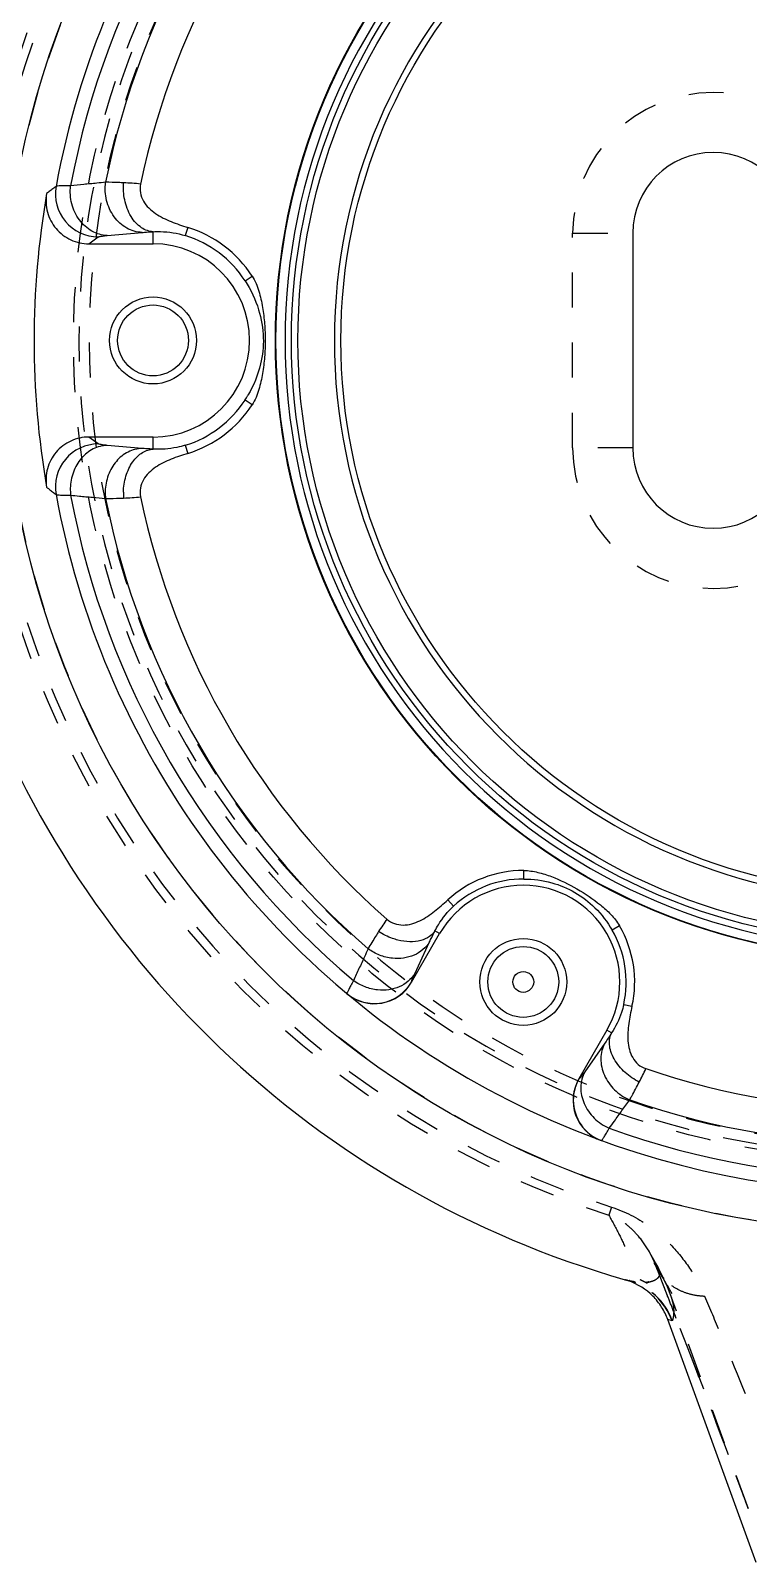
# Model space of a CAD drawing. Header units: millimetres. Extents: x 97 to 1722, y -6063 to 1553.
# Drawn here: x 551.4 to 584.8, y 20.4 to 91.7 of the extents above; entities that cross this region are included whole.
import ezdxf

# ---------------------------------------------------------------- set-up
doc = ezdxf.new("R2010")
doc.units = ezdxf.units.MM
doc.header["$LTSCALE"] = 16.335
doc.linetypes.add('HIDDEN', pattern=[0.2, 0.1, -0.1])
doc.layers.get('0').update_dxf_attribs({"linetype": 'CONTINUOUS'})
doc.layers.add('DEFAULT_2', color=8, linetype='HIDDEN')

msp = doc.modelspace()

# ---------------------------------------------------------------- linework, layer by layer
at = {"color": 7, "linetype": 'Continuous'}
for p, q in [((554.123, 81.807), (554.557, 82.125)), ((554.974, 82.194), (556.598, 82.336)), ((557.111, 81.807), (557.111, 82.37)), ((558.731, 82.569), (558.614, 82.189)), ((579.461, 82.307), (579.461, 72.307)), ((554.125, 81.807), (557.111, 81.807)), ((561.396, 80.087), (561.73, 80.303)), ((561.73, 74.31), (561.396, 74.527)), ((554.557, 72.488), (554.123, 72.807)), ((557.111, 72.807), (554.125, 72.807)), ((557.111, 72.244), (557.111, 72.807)), ((556.598, 72.277), (554.974, 72.42)), ((558.614, 72.425), (558.731, 72.045)), ((574.384, 52.223), (574.386, 52.62)), ((570.845, 51.248), (571.114, 50.956)), ((578.844, 50.046), (578.501, 49.846)), ((569.156, 47.414), (570.464, 49.679)), ((569.303, 47.814), (569.99, 49.289)), ((570.464, 49.679), (570.246, 49.805)), ((569.156, 47.414), (569.155, 47.42)), ((566.145, 46.88), (566.144, 46.888)), ((579.039, 46.381), (579.426, 46.294)), ((578.258, 45.179), (576.95, 42.914)), ((578.476, 45.053), (578.258, 45.179)), ((578.157, 44.574), (577.224, 43.242)), ((576.956, 42.916), (576.95, 42.914)), ((578.001, 40.043), (577.993, 40.04)), ((579.098, 33.561), (579.103, 33.56)), ((585.21, 20.396), (581.095, 31.702))]:
    msp.add_line(p, q, dxfattribs=at)
for centre, radius in [((591.611, 77.307), 41.5), ((591.611, 77.307), 28.8), ((591.611, 77.307), 28.775), ((591.611, 77.307), 28.05), ((591.611, 77.307), 27.75), ((591.611, 77.307), 25.75), ((557.111, 77.307), 2.025), ((557.111, 77.307), 1.65), ((574.361, 47.429), 2.025), ((574.361, 47.429), 1.65), ((574.361, 47.429), 0.485)]:
    msp.add_circle(centre, radius, dxfattribs=at)
for centre, radius, start, end in [((591.611, 77.307), 39.672, 70.42217, 169.57783), ((591.611, 77.307), 39.011, 130.15074, 169.35791), ((591.611, 77.307), 37.443, 130.83388, 168.65201), ((591.611, 77.307), 28.35, 90, 89.94916), ((591.611, 77.307), 35.826, 131.20805, 168.26861), ((591.611, 77.307), 26.05, 270, 269.94467), ((583.211, 82.307), 3.75, 0, 180), ((554.564, 84.13), 2.002, 169.81458, 269.72059), ((555.112, 70.347), 14.314, 84.30162, 87.49198), ((591.611, 77.307), 40.044, 170.16769, 189.83227), ((557.111, 77.307), 5.108, 32.97471, 72.88914), ((557.111, 77.307), 5.505, 32.97467, 72.88906), ((557.111, 77.307), 4.5, 270, 90), ((557.111, 77.307), 5.108, 287.11093, 327.0254), ((557.111, 77.307), 5.505, 287.11093, 327.02533), ((556.653, 77.605), 5.654, 327.01555, 329.70298), ((554.564, 70.484), 2.002, 90.27711, 190.18779), ((583.211, 72.307), 3.75, 180, 0), ((591.611, 77.307), 39.672, 190.42217, 289.57783), ((555.566, 70.369), 2.31, 178.66981, 186.61709), ((591.611, 77.307), 39.011, 190.64209, 229.84926), ((557.193, 70.226), 2.311, 178.66648, 187.13425), ((591.611, 77.307), 37.443, 191.34799, 229.16612), ((558.602, 70.171), 2.871, 178.48713, 184.09775), ((555.135, 83.949), 13.996, 272.47167, 275.73441), ((591.611, 77.307), 35.826, 191.73138, 228.79195), ((591.611, 77.307), 45.5, 198.62215, 254.04081), ((574.361, 47.429), 5.191, 89.72328, 132.63122), ((574.361, 47.429), 4.794, 89.72325, 132.63129), ((574.361, 47.429), 4.5, 330, 150), ((579.566, 42.187), 14.152, 144.75133, 147.56073), ((574.361, 47.429), 5.191, 347.36877, 30.27675), ((574.361, 47.429), 4.794, 347.36878, 30.27675), ((567.424, 48.431), 2.005, 230.32666, 329.71529), ((567.427, 48.409), 1.995, 230.03678, 330.0717), ((578.677, 41.914), 1.995, 149.9283, 249.96321), ((578.691, 41.924), 1.999, 150.22734, 180.179), ((567.794, 49.032), 13.511, 332.37531, 335.31798), ((591.611, 77.307), 35.826, 251.20805, 288.26861), ((578.698, 41.923), 2.006, 180.15478, 249.66248), ((591.611, 77.307), 37.443, 250.83388, 288.65201), ((591.611, 77.307), 39.011, 250.15074, 289.35791), ((578.306, 30.783), 2.889, 70.1698, 74.0255)]:
    msp.add_arc(centre, radius, start, end, dxfattribs=at)
for points, knots in [([(552.594, 84.484), (552.556, 84.455), (552.494, 84.403), (552.402, 84.333), (552.289, 84.254), (552.21, 84.187), (552.155, 84.144)], [0, 0, 0, 0, 0.254285, 0.439701, 0.621125, 1, 1, 1, 1]), ([(553.271, 84.511), (553.183, 84.512), (553.027, 84.513), (552.826, 84.509), (552.697, 84.503), (552.627, 84.493), (552.603, 84.487), (552.594, 84.484)], [0, 0, 0, 0, 0.388217, 0.686532, 0.890912, 0.957276, 1, 1, 1, 1]), ([(554.973, 82.194), (554.851, 82.198), (554.603, 82.237), (554.13, 82.435), (553.626, 82.898), (553.277, 83.659), (553.238, 84.231), (553.271, 84.511)], [0, 0, 0, 0, 0.114828, 0.232233, 0.476728, 0.735597, 1, 1, 1, 1]), ([(554.9, 84.675), (554.764, 84.661), (554.526, 84.633), (554.187, 84.6), (553.779, 84.569), (553.474, 84.532), (553.271, 84.511)], [0, 0, 0, 0, 0.250464, 0.437723, 0.624621, 1, 1, 1, 1]), ([(556.598, 82.337), (556.475, 82.34), (556.226, 82.38), (555.751, 82.58), (555.245, 83.049), (554.899, 83.817), (554.864, 84.393), (554.9, 84.675)], [0, 0, 0, 0, 0.114738, 0.232092, 0.476621, 0.73562, 1, 1, 1, 1]), ([(555.738, 84.648), (555.66, 84.652), (555.38, 84.663), (555.101, 84.671), (554.9, 84.675)], [0, 0, 0, 0, 0.281665, 1, 1, 1, 1]), ([(557.111, 82.37), (557.021, 82.375), (556.831, 82.413), (556.555, 82.553), (556.296, 82.782), (556.07, 83.087), (555.897, 83.454), (555.746, 83.974), (555.719, 84.384), (555.738, 84.648)], [0, 0, 0, 0, 0.092538, 0.196371, 0.314092, 0.444522, 0.584557, 0.728245, 1, 1, 1, 1]), ([(556.533, 84.591), (556.506, 84.458), (556.501, 84.178), (556.648, 83.789), (556.904, 83.464), (557.332, 83.121), (557.953, 82.823), (558.47, 82.649), (558.731, 82.569)], [0, 0, 0, 0, 0.124652, 0.249432, 0.374419, 0.499546, 0.749604, 1, 1, 1, 1]), ([(552.155, 84.145), (552.106, 83.861), (552.132, 83.264), (552.546, 82.475), (553.253, 81.933), (553.837, 81.807), (554.125, 81.807)], [0, 0, 0, 0, 0.250025, 0.499997, 0.749971, 1, 1, 1, 1]), ([(554.557, 82.125), (554.571, 82.135), (554.616, 82.147), (554.7, 82.164), (554.825, 82.18), (554.92, 82.189), (554.974, 82.194)], [0, 0, 0, 0, 0.115653, 0.321823, 0.617871, 1, 1, 1, 1]), ([(556.598, 82.336), (556.635, 82.34), (556.806, 82.353), (556.977, 82.363), (557.111, 82.37)], [0, 0, 0, 0, 0.218, 1, 1, 1, 1]), ([(557.111, 82.37), (557.226, 82.378), (557.732, 82.388), (558.24, 82.304), (558.614, 82.189)], [0, 0, 0, 0, 0.227211, 1, 1, 1, 1]), ([(561.396, 80.087), (561.667, 79.67), (562.078, 78.809), (562.308, 77.463), (562.159, 76.082), (561.8, 75.205), (561.535, 74.752)], [0, 0, 0, 0, 0.265622, 0.502394, 0.720219, 1, 1, 1, 1]), ([(561.73, 80.303), (561.869, 80.088), (562.062, 79.602), (562.222, 78.847), (562.316, 78.079), (562.349, 77.307), (562.316, 76.534), (562.222, 75.767), (562.062, 75.012), (561.869, 74.526), (561.73, 74.31)], [0, 0, 0, 0, 0.124774, 0.249826, 0.374914, 0.5, 0.625086, 0.750174, 0.875226, 1, 1, 1, 1]), ([(554.125, 72.807), (553.837, 72.807), (553.253, 72.68), (552.546, 72.138), (552.132, 71.35), (552.106, 70.752), (552.155, 70.469)], [0, 0, 0, 0, 0.250029, 0.500003, 0.749975, 1, 1, 1, 1]), ([(554.973, 72.42), (554.75, 72.413), (554.292, 72.291), (553.732, 71.834), (553.357, 71.183), (553.262, 70.678), (553.256, 70.422)], [0, 0, 0, 0, 0.231913, 0.476017, 0.734014, 1, 1, 1, 1]), ([(554.974, 72.42), (554.92, 72.424), (554.825, 72.434), (554.7, 72.449), (554.616, 72.466), (554.571, 72.479), (554.557, 72.488)], [0, 0, 0, 0, 0.38214, 0.678169, 0.88436, 1, 1, 1, 1]), ([(556.598, 72.277), (556.376, 72.27), (555.918, 72.148), (555.358, 71.692), (554.983, 71.04), (554.888, 70.535), (554.882, 70.28)], [0, 0, 0, 0, 0.231803, 0.475869, 0.733914, 1, 1, 1, 1]), ([(555.732, 70.246), (555.738, 70.495), (555.796, 70.871), (555.973, 71.335), (556.151, 71.648), (556.369, 71.904), (556.609, 72.093), (556.859, 72.207), (557.03, 72.239), (557.111, 72.244)], [0, 0, 0, 0, 0.282204, 0.425518, 0.562941, 0.690024, 0.805008, 0.907564, 1, 1, 1, 1]), ([(557.111, 72.244), (557.063, 72.246), (556.892, 72.255), (556.721, 72.267), (556.598, 72.277)], [0, 0, 0, 0, 0.280876, 1, 1, 1, 1]), ([(558.614, 72.425), (558.485, 72.385), (557.995, 72.259), (557.481, 72.218), (557.111, 72.244)], [0, 0, 0, 0, 0.266499, 1, 1, 1, 1]), ([(558.731, 72.045), (558.47, 71.965), (557.953, 71.79), (557.332, 71.493), (556.904, 71.15), (556.648, 70.825), (556.501, 70.436), (556.506, 70.156), (556.533, 70.023)], [0, 0, 0, 0, 0.2504, 0.500463, 0.625588, 0.750571, 0.87535, 1, 1, 1, 1]), ([(552.155, 70.47), (552.192, 70.441), (552.254, 70.389), (552.346, 70.319), (552.459, 70.24), (552.538, 70.173), (552.594, 70.13)], [0, 0, 0, 0, 0.254113, 0.439621, 0.620993, 1, 1, 1, 1]), ([(552.594, 70.13), (552.603, 70.127), (552.627, 70.121), (552.697, 70.111), (552.826, 70.105), (553.027, 70.101), (553.183, 70.101), (553.271, 70.103)], [0, 0, 0, 0, 0.042702, 0.109073, 0.313467, 0.611773, 1, 1, 1, 1]), ([(553.271, 70.103), (553.407, 70.089), (553.644, 70.061), (553.983, 70.029), (554.391, 69.997), (554.696, 69.96), (554.9, 69.939)], [0, 0, 0, 0, 0.25039, 0.437715, 0.6246, 1, 1, 1, 1]), ([(554.9, 69.939), (554.96, 69.94), (555.24, 69.946), (555.52, 69.956), (555.738, 69.966)], [0, 0, 0, 0, 0.217159, 1, 1, 1, 1]), ([(574.384, 52.223), (574.822, 52.221), (575.654, 52.112), (576.792, 51.64), (577.77, 50.89), (578.28, 50.224), (578.501, 49.846)], [0, 0, 0, 0, 0.264154, 0.500012, 0.735876, 1, 1, 1, 1]), ([(574.386, 52.62), (574.606, 52.619), (575.046, 52.549), (575.885, 52.276), (576.879, 51.79), (577.797, 51.172), (578.453, 50.582), (578.733, 50.236), (578.844, 50.046)], [0, 0, 0, 0, 0.124922, 0.24999, 0.5, 0.75001, 0.875079, 1, 1, 1, 1]), ([(568.009, 50.354), (568.111, 50.265), (568.351, 50.124), (568.759, 50.059), (569.166, 50.12), (569.674, 50.319), (570.238, 50.707), (570.646, 51.064), (570.845, 51.248)], [0, 0, 0, 0, 0.124657, 0.249439, 0.374425, 0.499549, 0.749607, 1, 1, 1, 1]), ([(570.246, 49.805), (570.295, 49.904), (570.528, 50.326), (570.841, 50.704), (571.114, 50.956)], [0, 0, 0, 0, 0.229747, 1, 1, 1, 1]), ([(567.622, 49.778), (567.575, 49.703), (567.407, 49.437), (567.243, 49.17), (567.128, 48.977)], [0, 0, 0, 0, 0.283915, 1, 1, 1, 1]), ([(568.516, 49.379), (568.434, 49.4), (568.121, 49.496), (567.824, 49.644), (567.622, 49.778)], [0, 0, 0, 0, 0.260062, 1, 1, 1, 1]), ([(569.99, 49.289), (569.908, 49.156), (569.695, 48.911), (569.274, 48.653), (568.782, 48.516), (568.435, 48.512), (568.261, 48.53)], [0, 0, 0, 0, 0.236754, 0.481008, 0.735551, 1, 1, 1, 1]), ([(570.246, 49.805), (570.178, 49.702), (569.982, 49.507), (569.569, 49.33), (569.059, 49.28), (568.699, 49.333), (568.516, 49.379)], [0, 0, 0, 0, 0.195318, 0.427724, 0.700511, 1, 1, 1, 1]), ([(569.99, 49.289), (570.008, 49.326), (570.09, 49.5), (570.177, 49.671), (570.246, 49.805)], [0, 0, 0, 0, 0.215515, 1, 1, 1, 1]), ([(567.128, 48.977), (567.072, 48.853), (566.978, 48.634), (566.836, 48.324), (566.66, 47.956), (566.541, 47.675), (566.456, 47.488)], [0, 0, 0, 0, 0.250437, 0.43771, 0.624643, 1, 1, 1, 1]), ([(568.261, 48.53), (568.058, 48.552), (567.655, 48.652), (567.292, 48.854), (567.128, 48.977)], [0, 0, 0, 0, 0.498557, 1, 1, 1, 1]), ([(569.303, 47.814), (569.221, 47.681), (569.008, 47.436), (568.587, 47.177), (568.095, 47.04), (567.747, 47.036), (567.573, 47.054)], [0, 0, 0, 0, 0.236832, 0.481117, 0.735632, 1, 1, 1, 1]), ([(569.155, 47.42), (569.154, 47.436), (569.165, 47.482), (569.193, 47.563), (569.241, 47.679), (569.281, 47.766), (569.303, 47.814)], [0, 0, 0, 0, 0.115414, 0.321389, 0.617472, 1, 1, 1, 1]), ([(566.456, 47.489), (566.412, 47.413), (566.334, 47.279), (566.237, 47.102), (566.179, 46.987), (566.153, 46.921), (566.145, 46.898), (566.144, 46.888)], [0, 0, 0, 0, 0.388333, 0.686674, 0.891011, 0.957333, 1, 1, 1, 1]), ([(567.573, 47.054), (567.374, 47.075), (566.977, 47.173), (566.619, 47.369), (566.456, 47.488)], [0, 0, 0, 0, 0.498488, 1, 1, 1, 1]), ([(579.039, 46.381), (579.011, 46.256), (578.884, 45.791), (578.674, 45.347), (578.476, 45.053)], [0, 0, 0, 0, 0.265116, 1, 1, 1, 1]), ([(579.426, 46.294), (579.367, 46.029), (579.261, 45.497), (579.208, 44.815), (579.289, 44.276), (579.44, 43.893), (579.7, 43.571), (579.942, 43.434), (580.07, 43.39)], [0, 0, 0, 0, 0.250397, 0.500461, 0.625582, 0.750565, 0.875345, 1, 1, 1, 1]), ([(578.476, 45.053), (578.447, 45.007), (578.343, 44.846), (578.236, 44.686), (578.157, 44.574)], [0, 0, 0, 0, 0.283114, 1, 1, 1, 1]), ([(579.764, 42.768), (579.529, 42.885), (579.191, 43.112), (578.819, 43.499), (578.589, 43.826), (578.436, 44.167), (578.365, 44.497), (578.378, 44.797), (578.437, 44.975), (578.476, 45.053)], [0, 0, 0, 0, 0.274571, 0.419136, 0.55952, 0.689667, 0.806502, 0.908996, 1, 1, 1, 1]), ([(578.157, 44.574), (578.099, 44.466), (578.009, 44.231), (577.944, 43.722), (578.095, 43.052), (578.581, 42.369), (579.058, 42.05), (579.318, 41.939)], [0, 0, 0, 0, 0.114802, 0.232193, 0.476697, 0.735602, 1, 1, 1, 1]), ([(577.224, 43.242), (577.193, 43.197), (577.137, 43.12), (577.061, 43.02), (577.004, 42.956), (576.971, 42.923), (576.956, 42.916)], [0, 0, 0, 0, 0.382522, 0.678575, 0.884582, 1, 1, 1, 1]), ([(577.223, 43.241), (577.166, 43.133), (577.076, 42.9), (577.01, 42.394), (577.157, 41.728), (577.636, 41.047), (578.108, 40.726), (578.365, 40.613)], [0, 0, 0, 0, 0.11489, 0.232331, 0.476809, 0.735588, 1, 1, 1, 1]), ([(579.318, 41.939), (579.351, 41.998), (579.503, 42.272), (579.65, 42.549), (579.764, 42.768)], [0, 0, 0, 0, 0.214656, 1, 1, 1, 1]), ([(578.365, 40.613), (578.444, 40.724), (578.587, 40.915), (578.784, 41.192), (579.015, 41.528), (579.199, 41.773), (579.318, 41.939)], [0, 0, 0, 0, 0.250367, 0.437703, 0.624623, 1, 1, 1, 1]), ([(578.001, 40.043), (578.009, 40.048), (578.026, 40.067), (578.069, 40.122), (578.14, 40.23), (578.244, 40.402), (578.322, 40.537), (578.365, 40.613)], [0, 0, 0, 0, 0.042646, 0.108975, 0.313325, 0.611658, 1, 1, 1, 1]), ([(581.095, 31.702), (581.021, 31.905), (580.825, 32.299), (580.279, 32.988), (579.697, 33.353), (579.286, 33.501)], [0, 0, 0, 0, 0.246587, 0.499659, 1, 1, 1, 1])]:
    msp.add_open_spline(points, degree=3, knots=knots, dxfattribs=at)
at = {"layer": 'DEFAULT_2', "color": 8, "linetype": 'HIDDEN'}
for p, q in [((576.661, 72.307), (576.661, 82.307)), ((576.661, 82.307), (579.461, 82.307)), ((579.461, 72.307), (576.661, 72.307)), ((578.469, 36.945), (578.346, 36.568)), ((580.177, 34.951), (580.176, 34.953)), ((580.18, 34.946), (580.395, 34.538)), ((580.395, 34.538), (580.443, 34.433)), ((580.42, 34.486), (580.443, 34.433)), ((580.471, 34.371), (580.478, 34.355)), ((580.478, 34.355), (580.481, 34.348)), ((580.481, 34.348), (580.489, 34.328)), ((580.489, 34.328), (580.498, 34.307)), ((580.542, 34.194), (580.498, 34.307)), ((579.289, 33.507), (579.103, 33.56)), ((580.596, 34.216), (580.599, 34.211)), ((581.088, 32.796), (581.066, 32.852)), ((584.849, 22.882), (581.199, 32.909)), ((581.203, 32.899), (581.209, 32.882)), ((581.209, 32.882), (581.22, 32.852)), ((581.294, 31.645), (581.095, 31.702)), ((581.306, 31.656), (581.306, 31.655)), ((581.312, 31.675), (581.307, 31.658)), ((581.492, 31.758), (581.459, 31.843)), ((584.849, 22.882), (583.934, 25.362))]:
    msp.add_line(p, q, dxfattribs=at)
for points in [[(580.599, 34.212), (580.444, 34.49), (580.176, 34.953)], [(580.47, 34.376), (580.466, 34.385), (580.471, 34.371)], [(580.521, 34.269), (580.503, 34.304), (580.477, 34.36), (580.47, 34.376)], [(580.478, 34.355), (582.172, 29.998), (583.934, 25.362)], [(581.22, 32.852), (581.074, 33.231), (580.706, 34.011), (580.596, 34.216)], [(581.22, 32.852), (581.228, 32.826), (581.235, 32.807), (581.242, 32.787), (581.248, 32.766), (581.255, 32.746), (581.26, 32.729), (581.265, 32.712), (581.27, 32.695), (581.275, 32.677), (581.28, 32.659), (581.285, 32.641), (581.29, 32.623), (581.295, 32.605), (581.3, 32.585), (581.305, 32.566), (581.31, 32.547), (581.314, 32.528), (581.318, 32.509), (581.322, 32.49), (581.326, 32.472), (581.33, 32.454), (581.334, 32.435), (581.337, 32.416), (581.341, 32.397), (581.344, 32.379), (581.346, 32.361), (581.349, 32.344), (581.351, 32.327), (581.354, 32.311), (581.356, 32.295), (581.357, 32.28), (581.359, 32.266), (581.361, 32.251), (581.362, 32.238), (581.363, 32.224), (581.364, 32.212), (581.365, 32.199), (581.366, 32.186), (581.367, 32.174), (581.367, 32.162), (581.368, 32.15), (581.368, 32.139), (581.369, 32.128), (581.369, 32.117), (581.369, 32.106), (581.37, 32.095), (581.37, 32.084), (581.37, 32.073), (581.37, 32.062), (581.369, 32.052), (581.369, 32.042), (581.369, 32.033), (581.369, 32.023), (581.368, 32.011), (581.368, 32), (581.367, 31.989), (581.367, 31.978), (581.366, 31.968), (581.365, 31.958), (581.364, 31.949), (581.364, 31.94), (581.362, 31.928), (581.361, 31.917), (581.36, 31.906), (581.359, 31.896), (581.358, 31.887), (581.356, 31.878), (581.355, 31.869), (581.354, 31.861), (581.353, 31.851), (581.351, 31.842), (581.35, 31.833), (581.348, 31.825), (581.347, 31.817), (581.345, 31.81), (581.344, 31.803), (581.343, 31.796), (581.338, 31.776), (581.334, 31.758), (581.33, 31.741), (581.326, 31.726), (581.323, 31.714), (581.32, 31.703), (581.318, 31.695), (581.316, 31.688), (581.312, 31.675)]]:
    msp.add_lwpolyline(points, dxfattribs=at)
for radius in [41.491, 38.202]:
    msp.add_circle((591.611, 77.307), radius, dxfattribs=at)
for centre, radius, start, end in [((591.611, 77.307), 42.844, 108.03566, 164.79012), ((591.611, 77.307), 42.448, 108.03566, 166.08225), ((591.611, 77.307), 37.951, 90.2486, 269.75145), ((591.611, 77.307), 37.476, 90.24862, 269.75138), ((583.211, 82.307), 6.55, 0, 180), ((583.211, 72.307), 6.55, 180, 0), ((591.611, 77.307), 42.844, 198.03566, 251.96434), ((591.611, 77.307), 42.448, 198.03566, 251.96434), ((575.809, 32.378), 5.07, 24.57655, 30.51217), ((577.7, 33.293), 2.976, 19.9172, 23.19322), ((583.181, 35.637), 2.991, 203.73739, 205.992), ((582.894, 35.463), 2.657, 204.04511, 204.55333), ((582.773, 35.408), 2.525, 204.54182, 205.36883), ((584.308, 36.186), 4.245, 205.99048, 206.25271), ((558.833, 21.649), 25.092, 29.94332, 30.2956), ((584.809, 36.434), 4.804, 206.25722, 206.7871), ((591.611, 77.307), 45.494, 254.04081, 254.29771), ((563.014, 24.057), 20.267, 29.49191, 29.94358), ((566.338, 25.942), 16.445, 29.0288, 29.47674), ((578.473, 30.619), 3.001, 19.98784, 74.22278), ((578.482, 30.615), 3.008, 20.18036, 74.25345)]:
    msp.add_arc(centre, radius, start, end, dxfattribs=at)
for points, knots in [([(580.176, 34.953), (580.025, 35.209), (579.72, 35.633), (579.115, 36.203), (578.641, 36.471), (578.346, 36.568)], [0, 0, 0, 0, 0.358103, 0.625507, 1, 1, 1, 1]), ([(578.346, 36.568), (578.499, 36.291), (578.793, 35.757), (579.111, 35.084), (579.285, 34.561), (579.36, 34.194), (579.371, 33.897), (579.343, 33.671), (579.315, 33.563), (579.298, 33.51)], [0, 0, 0, 0, 0.289448, 0.557063, 0.679065, 0.792489, 0.898378, 0.949448, 1, 1, 1, 1]), ([(578.469, 36.945), (579.087, 36.744), (580.164, 36.189), (581.398, 35.08), (582.248, 33.946), (582.65, 33.169), (582.81, 32.79)], [0, 0, 0, 0, 0.315712, 0.577321, 0.800259, 1, 1, 1, 1]), ([(581.291, 32.924), (581.118, 33.22), (580.794, 33.774), (580.57, 34.156), (580.189, 34.819), (580.354, 34.552), (580.489, 34.322), (580.628, 34.084), (580.717, 33.922)], [0, 0, 0, 0, 0.349507, 0.566042, 0.695658, 0.734881, 0.811614, 1, 1, 1, 1]), ([(580.426, 34.476), (580.426, 34.476), (580.424, 34.48), (580.422, 34.483), (580.42, 34.486)], [0, 0, 0, 0, 0.147763, 1, 1, 1, 1]), ([(580.436, 34.465), (580.434, 34.467), (580.432, 34.47), (580.43, 34.476), (580.427, 34.475), (580.426, 34.476)], [0, 0, 0, 0, 0.514822, 0.824502, 1, 1, 1, 1]), ([(580.436, 34.465), (580.435, 34.465), (580.433, 34.467), (580.435, 34.457), (580.439, 34.447), (580.445, 34.432), (580.449, 34.423)], [0, 0, 0, 0, 0.042329, 0.105286, 0.379395, 1, 1, 1, 1]), ([(580.436, 34.465), (580.451, 34.444), (580.508, 34.363), (580.561, 34.28), (580.596, 34.216)], [0, 0, 0, 0, 0.26352, 1, 1, 1, 1]), ([(580.449, 34.423), (580.45, 34.42), (580.456, 34.405), (580.462, 34.391), (580.467, 34.38)], [0, 0, 0, 0, 0.216894, 1, 1, 1, 1]), ([(580.903, 33.62), (580.844, 33.7), (580.751, 33.838), (580.641, 34.027), (580.574, 34.151), (580.518, 34.265), (580.507, 34.289), (580.476, 34.361), (580.478, 34.355)], [0, 0, 0, 0, 0.348158, 0.590766, 0.759165, 0.871013, 0.978999, 1, 1, 1, 1]), ([(580.521, 34.269), (580.577, 34.157), (580.698, 33.937), (580.831, 33.724), (580.902, 33.621)], [0, 0, 0, 0, 0.500819, 1, 1, 1, 1]), ([(580.599, 34.211), (580.626, 34.162), (580.671, 34.067), (580.711, 33.921), (580.709, 33.779), (580.648, 33.646), (580.544, 33.56), (580.45, 33.512), (580.381, 33.487), (580.331, 33.47), (580.287, 33.466), (580.264, 33.449), (580.245, 33.449), (580.23, 33.451), (580.218, 33.453), (580.2, 33.457), (580.205, 33.445), (580.208, 33.432), (580.189, 33.436), (580.179, 33.438), (580.169, 33.44), (580.162, 33.44), (580.16, 33.435), (580.162, 33.427), (580.137, 33.435), (580.125, 33.44), (580.111, 33.443), (580.104, 33.443), (580.103, 33.438), (580.106, 33.432), (580.097, 33.429), (580.103, 33.423), (580.107, 33.419), (580.114, 33.413), (580.121, 33.407), (580.125, 33.402), (580.13, 33.398), (580.128, 33.395), (580.125, 33.396), (580.12, 33.398), (580.11, 33.403), (580.096, 33.41), (580.078, 33.419), (580.05, 33.433), (580.011, 33.454), (579.962, 33.479), (579.912, 33.504), (579.869, 33.524), (579.835, 33.539), (579.81, 33.55), (579.785, 33.56), (579.771, 33.566), (579.749, 33.574), (579.766, 33.562), (579.779, 33.556), (579.803, 33.543), (579.828, 33.531), (579.854, 33.517), (579.881, 33.504), (579.934, 33.475), (579.996, 33.44), (580.065, 33.398), (580.108, 33.371), (580.141, 33.349), (580.165, 33.333), (580.189, 33.316), (580.202, 33.307), (580.223, 33.291), (580.205, 33.298), (580.193, 33.307), (580.171, 33.319), (580.15, 33.332), (580.118, 33.35), (580.079, 33.372), (580.034, 33.397), (579.998, 33.415), (579.974, 33.427), (579.96, 33.426), (579.952, 33.429), (579.946, 33.427), (579.943, 33.422), (579.935, 33.423), (579.927, 33.424), (579.918, 33.425), (579.91, 33.425), (579.902, 33.424), (579.898, 33.417), (579.887, 33.418), (579.874, 33.421), (579.856, 33.427), (579.845, 33.43), (579.828, 33.434), (579.831, 33.428), (579.833, 33.426), (579.837, 33.422), (579.831, 33.421), (579.826, 33.423), (579.817, 33.425), (579.811, 33.427), (579.804, 33.428), (579.805, 33.424), (579.808, 33.422), (579.813, 33.418), (579.827, 33.408), (579.808, 33.414), (579.796, 33.419), (579.778, 33.426), (579.764, 33.432), (579.754, 33.436), (579.745, 33.438), (579.74, 33.441), (579.736, 33.441), (579.739, 33.438), (579.741, 33.436), (579.744, 33.434), (579.749, 33.429), (579.733, 33.434), (579.726, 33.437), (579.688, 33.45), (579.714, 33.435), (579.719, 33.434), (579.73, 33.426), (579.723, 33.427), (579.719, 33.429), (579.71, 33.432), (579.703, 33.434), (579.699, 33.436), (579.693, 33.436), (579.698, 33.433), (579.701, 33.431), (579.705, 33.429), (579.711, 33.423), (579.701, 33.426), (579.691, 33.43), (579.669, 33.439), (579.654, 33.444), (579.624, 33.455), (579.639, 33.446), (579.645, 33.442), (579.651, 33.441), (579.652, 33.438), (579.649, 33.439), (579.646, 33.439), (579.64, 33.441), (579.635, 33.442), (579.627, 33.442), (579.621, 33.443), (579.615, 33.446), (579.611, 33.443), (579.605, 33.446), (579.598, 33.448), (579.594, 33.449), (579.59, 33.449), (579.592, 33.448), (579.594, 33.447), (579.596, 33.446), (579.598, 33.444), (579.594, 33.445), (579.591, 33.446), (579.587, 33.447), (579.582, 33.449), (579.58, 33.449), (579.576, 33.45), (579.58, 33.447), (579.583, 33.447), (579.591, 33.441), (579.573, 33.448), (579.564, 33.451), (579.548, 33.457), (579.542, 33.459), (579.533, 33.462), (579.538, 33.459), (579.54, 33.458), (579.547, 33.455), (579.532, 33.459), (579.524, 33.462), (579.512, 33.466), (579.49, 33.472), (579.534, 33.456), (579.547, 33.451), (579.598, 33.431), (579.554, 33.447), (579.529, 33.456), (579.512, 33.461), (579.482, 33.472), (579.494, 33.466), (579.506, 33.462), (579.493, 33.465), (579.484, 33.465), (579.471, 33.47), (579.463, 33.47), (579.449, 33.474), (579.46, 33.468), (579.441, 33.475), (579.434, 33.476), (579.422, 33.481), (579.417, 33.482), (579.408, 33.485), (579.413, 33.483), (579.416, 33.481), (579.419, 33.48), (579.424, 33.478), (579.417, 33.48), (579.413, 33.481), (579.404, 33.484), (579.392, 33.486), (579.375, 33.49), (579.343, 33.498), (579.316, 33.505), (579.297, 33.511)], [0, 0, 0, 0, 0.04465, 0.084231, 0.119934, 0.155552, 0.197935, 0.224605, 0.239928, 0.256973, 0.266453, 0.274888, 0.277881, 0.281727, 0.286194, 0.289521, 0.292071, 0.294439, 0.297695, 0.30245, 0.304644, 0.306002, 0.306952, 0.308025, 0.311707, 0.319619, 0.322116, 0.323472, 0.324493, 0.325753, 0.327727, 0.328886, 0.330958, 0.333475, 0.335946, 0.337974, 0.339216, 0.339696, 0.340296, 0.341273, 0.344415, 0.34883, 0.354189, 0.360286, 0.374088, 0.389015, 0.404172, 0.419249, 0.426662, 0.433974, 0.441038, 0.447178, 0.450099, 0.452257, 0.457945, 0.465136, 0.472806, 0.480631, 0.488527, 0.496507, 0.528962, 0.545231, 0.561367, 0.569373, 0.57727, 0.584802, 0.591211, 0.594634, 0.596589, 0.602046, 0.608663, 0.6156, 0.622757, 0.637305, 0.651575, 0.663759, 0.66979, 0.672245, 0.674948, 0.676248, 0.677275, 0.679129, 0.681656, 0.684159, 0.686315, 0.687948, 0.690133, 0.692236, 0.696111, 0.701237, 0.706185, 0.708578, 0.709324, 0.710666, 0.711568, 0.712363, 0.714141, 0.716697, 0.719198, 0.720107, 0.720728, 0.721722, 0.723178, 0.7266, 0.728751, 0.733697, 0.739841, 0.743019, 0.74607, 0.748628, 0.750234, 0.750668, 0.751208, 0.752168, 0.753389, 0.754457, 0.756241, 0.761329, 0.767904, 0.771286, 0.776409, 0.777307, 0.7781, 0.780124, 0.782507, 0.784654, 0.786226, 0.786856, 0.787557, 0.788995, 0.790477, 0.791751, 0.793007, 0.795453, 0.802345, 0.809699, 0.813918, 0.816517, 0.818988, 0.820493, 0.82066, 0.820935, 0.822079, 0.823702, 0.825227, 0.826625, 0.829679, 0.830907, 0.831207, 0.833226, 0.835379, 0.837029, 0.837309, 0.837581, 0.838323, 0.839148, 0.839425, 0.839986, 0.841038, 0.842283, 0.843502, 0.844492, 0.845015, 0.845308, 0.847644, 0.848486, 0.851366, 0.855374, 0.859497, 0.862967, 0.86365, 0.864273, 0.865775, 0.866815, 0.8686, 0.872489, 0.876648, 0.879244, 0.886438, 0.894673, 0.903063, 0.909608, 0.917994, 0.926409, 0.930123, 0.9319, 0.934349, 0.936318, 0.938345, 0.942875, 0.945607, 0.947582, 0.948531, 0.951098, 0.955227, 0.957706, 0.960145, 0.961413, 0.961924, 0.963375, 0.964771, 0.965382, 0.966196, 0.968211, 0.970428, 0.973239, 0.977888, 0.98442, 1, 1, 1, 1]), ([(581.066, 32.852), (581.022, 32.965), (580.847, 33.413), (580.673, 33.86), (580.542, 34.194)], [0, 0, 0, 0, 0.253069, 1, 1, 1, 1]), ([(582.813, 32.784), (582.629, 32.791), (582.264, 32.836), (581.583, 33.048), (581.131, 33.362), (580.903, 33.62)], [0, 0, 0, 0, 0.257888, 0.514321, 1, 1, 1, 1]), ([(579.289, 33.507), (579.29, 33.507), (579.294, 33.506), (579.298, 33.508), (579.298, 33.51)], [0, 0, 0, 0, 0.330223, 1, 1, 1, 1]), ([(581.459, 31.843), (581.427, 31.923), (581.304, 32.241), (581.18, 32.558), (581.088, 32.796)], [0, 0, 0, 0, 0.25212, 1, 1, 1, 1]), ([(582.81, 32.79), (583.051, 32.219), (583.999, 29.967), (584.934, 27.71), (585.618, 26.019)], [0, 0, 0, 0, 0.253794, 1, 1, 1, 1]), ([(581.305, 31.653), (581.304, 31.65), (581.302, 31.645), (581.296, 31.644), (581.294, 31.645)], [0, 0, 0, 0, 0.55692, 1, 1, 1, 1]), ([(584.841, 22.903), (584.552, 23.696), (583.46, 26.657), (582.328, 29.604), (581.492, 31.758)], [0, 0, 0, 0, 0.267589, 1, 1, 1, 1])]:
    msp.add_open_spline(points, degree=3, knots=knots, dxfattribs=at)

doc.saveas('drawing.dxf')
